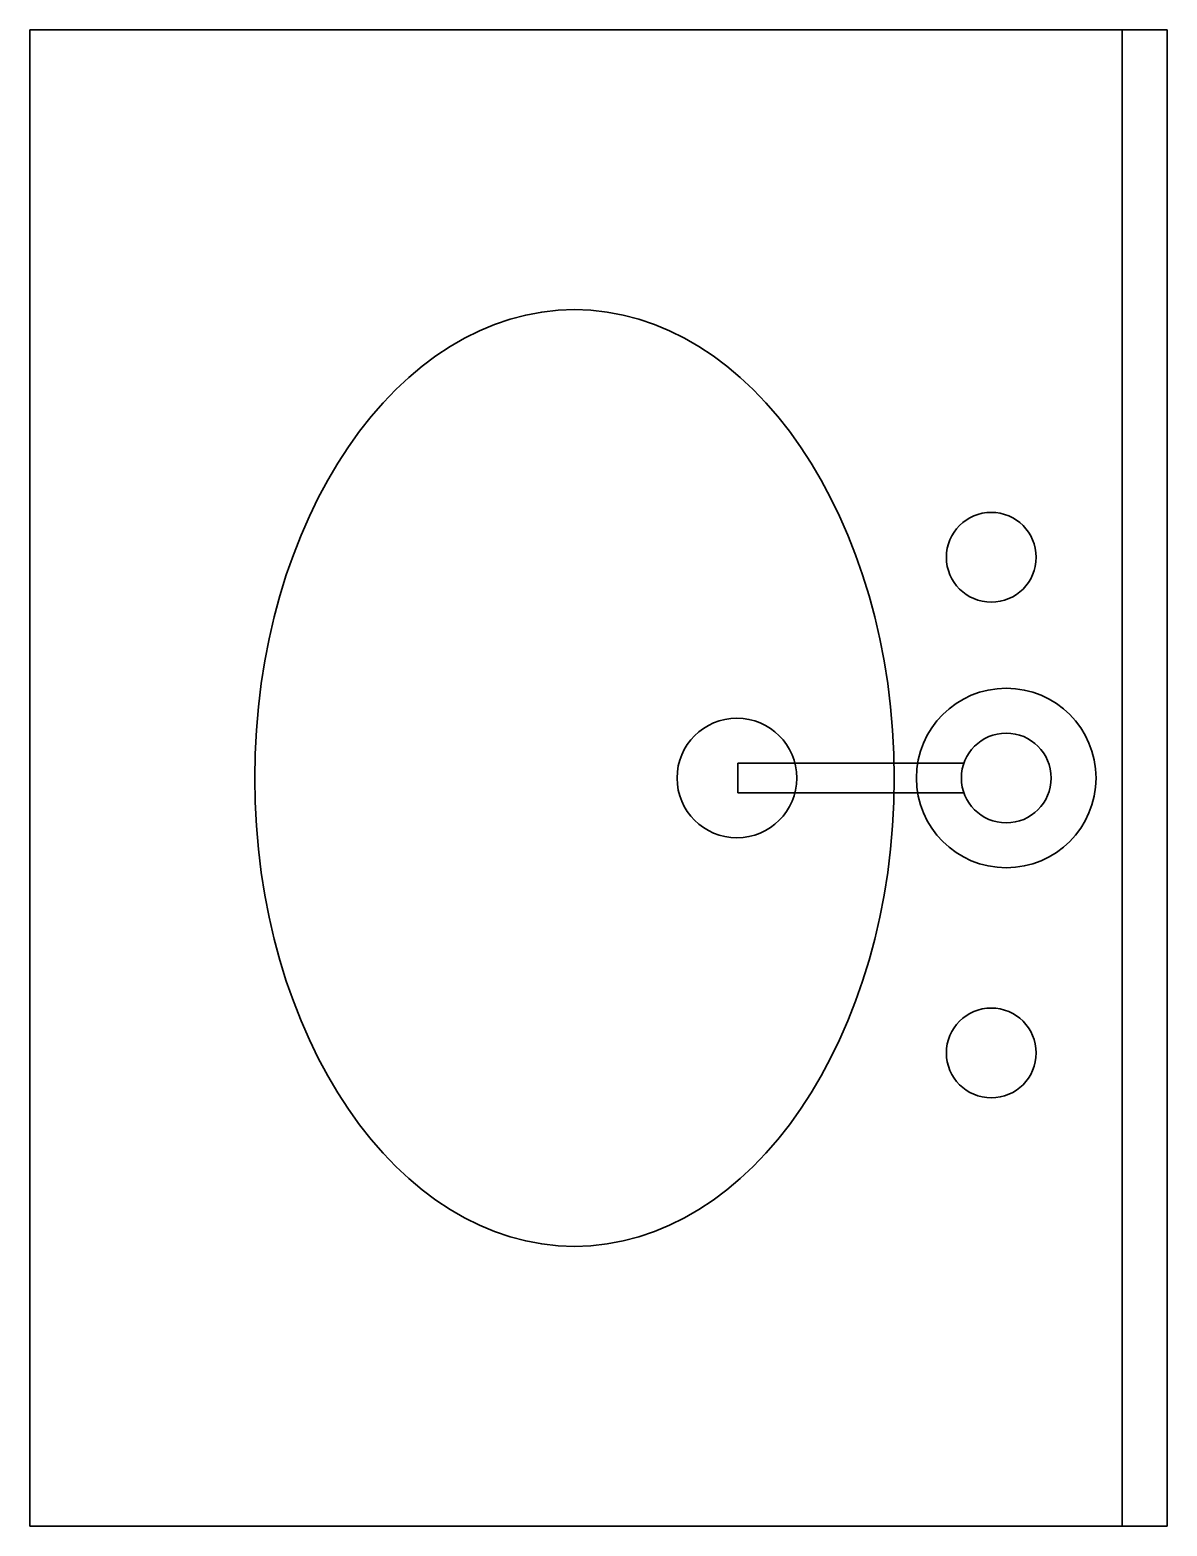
# Model space of a CAD drawing. Header units: inches. Extents: x 193.2 to 212.2, y -469.6 to -444.6.
import ezdxf

# ---------------------------------------------------------------- set-up
doc = ezdxf.new("R2010")
doc.units = ezdxf.units.IN
doc.header["$MEASUREMENT"] = 0
doc.layers.get('0').update_dxf_attribs({"color": 2, "lineweight": 9})

msp = doc.modelspace()

# ---------------------------------------------------------------- linework, layer by layer
at = {"lineweight": 30}
for p, q in [((193.187, -469.648), (193.187, -444.648)), ((193.187, -444.648), (212.187, -444.648)), ((211.437, -444.648), (211.437, -469.648)), ((212.187, -444.648), (212.187, -469.648)), ((208.793, -456.898), (205.017, -456.898)), ((205.017, -457.398), (205.017, -456.898)), ((208.793, -457.398), (205.017, -457.398)), ((212.187, -469.648), (193.187, -469.648))]:
    msp.add_line(p, q, dxfattribs=at)
for centre, radius in [((209.25, -453.46), 0.75), ((209.5, -457.148), 1.5), ((205, -457.148), 1), ((209.5, -457.148), 0.75), ((209.25, -461.742), 0.75)]:
    msp.add_circle(centre, radius, dxfattribs=at)
msp.add_ellipse((202.286, -457.148), major_axis=(0, 7.826), ratio=0.682565, dxfattribs=at)

doc.saveas('drawing.dxf')
